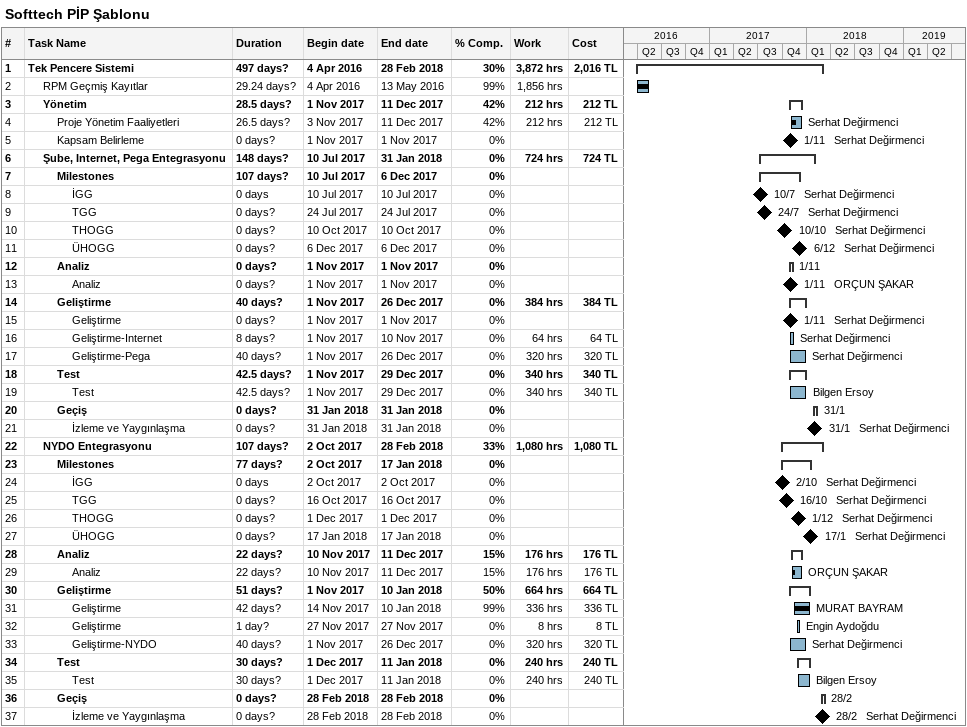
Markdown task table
Softtech PİP Şablonu

| ID | Level | Task | Duration | Start | Finish | Resources | % complete | Work (h) | Cost (TL) |
|---|---|---|---|---|---|---|---|---|---|
| 1 | 1 | **Tek Pencere Sistemi** | 497d? | 2016-04-04 | 2018-02-28 |  | 30 | 3872 | 2016 |
| 2 | 2 | RPM Geçmiş Kayıtlar | 29.24d? | 2016-04-04 | 2016-05-13 |  | 99 | 1856 |  |
| 3 | 2 | **Yönetim** | 28.5d? | 2017-11-01 | 2017-12-11 |  | 42 | 212 | 212 |
| 4 | 3 | Proje Yönetim Faaliyetleri | 26.5d? | 2017-11-03 | 2017-12-11 | Serhat Değirmenci | 42 | 212 | 212 |
| 5 | 3 | Kapsam Belirleme | 0d? | 2017-11-01 | 2017-11-01 | Serhat Değirmenci | 0 |  |  |
| 6 | 2 | **Şube, Internet, Pega Entegrasyonu** | 148d? | 2017-07-10 | 2018-01-31 |  | 0 | 724 | 724 |
| 7 | 3 | **Milestones** | 107d? | 2017-07-10 | 2017-12-06 |  | 0 |  |  |
| 8 | 4 | İGG | 0d | 2017-07-10 | 2017-07-10 | Serhat Değirmenci | 0 |  |  |
| 9 | 4 | TGG | 0d? | 2017-07-24 | 2017-07-24 | Serhat Değirmenci | 0 |  |  |
| 10 | 4 | THOGG | 0d? | 2017-10-10 | 2017-10-10 | Serhat Değirmenci | 0 |  |  |
| 11 | 4 | ÜHOGG | 0d? | 2017-12-06 | 2017-12-06 | Serhat Değirmenci | 0 |  |  |
| 12 | 3 | **Analiz** | 0d? | 2017-11-01 | 2017-11-01 |  | 0 |  |  |
| 13 | 4 | Analiz | 0d? | 2017-11-01 | 2017-11-01 | ORÇUN ŞAKAR | 0 |  |  |
| 14 | 3 | **Geliştirme** | 40d? | 2017-11-01 | 2017-12-26 |  | 0 | 384 | 384 |
| 15 | 4 | Geliştirme | 0d? | 2017-11-01 | 2017-11-01 | Serhat Değirmenci | 0 |  |  |
| 16 | 4 | Geliştirme-Internet | 8d? | 2017-11-01 | 2017-11-10 | Serhat Değirmenci | 0 | 64 | 64 |
| 17 | 4 | Geliştirme-Pega | 40d? | 2017-11-01 | 2017-12-26 | Serhat Değirmenci | 0 | 320 | 320 |
| 18 | 3 | **Test** | 42.5d? | 2017-11-01 | 2017-12-29 |  | 0 | 340 | 340 |
| 19 | 4 | Test | 42.5d? | 2017-11-01 | 2017-12-29 | Bilgen Ersoy | 0 | 340 | 340 |
| 20 | 3 | **Geçiş** | 0d? | 2018-01-31 | 2018-01-31 |  | 0 |  |  |
| 21 | 4 | İzleme ve Yaygınlaşma | 0d? | 2018-01-31 | 2018-01-31 | Serhat Değirmenci | 0 |  |  |
| 22 | 2 | **NYDO Entegrasyonu** | 107d? | 2017-10-02 | 2018-02-28 |  | 33 | 1080 | 1080 |
| 23 | 3 | **Milestones** | 77d? | 2017-10-02 | 2018-01-17 |  | 0 |  |  |
| 24 | 4 | İGG | 0d | 2017-10-02 | 2017-10-02 | Serhat Değirmenci | 0 |  |  |
| 25 | 4 | TGG | 0d? | 2017-10-16 | 2017-10-16 | Serhat Değirmenci | 0 |  |  |
| 26 | 4 | THOGG | 0d? | 2017-12-01 | 2017-12-01 | Serhat Değirmenci | 0 |  |  |
| 27 | 4 | ÜHOGG | 0d? | 2018-01-17 | 2018-01-17 | Serhat Değirmenci | 0 |  |  |
| 28 | 3 | **Analiz** | 22d? | 2017-11-10 | 2017-12-11 |  | 15 | 176 | 176 |
| 29 | 4 | Analiz | 22d? | 2017-11-10 | 2017-12-11 | ORÇUN ŞAKAR | 15 | 176 | 176 |
| 30 | 3 | **Geliştirme** | 51d? | 2017-11-01 | 2018-01-10 |  | 50 | 664 | 664 |
| 31 | 4 | Geliştirme | 42d? | 2017-11-14 | 2018-01-10 | MURAT BAYRAM | 99 | 336 | 336 |
| 32 | 4 | Geliştirme | 1d? | 2017-11-27 | 2017-11-27 | Engin Aydoğdu | 0 | 8 | 8 |
| 33 | 4 | Geliştirme-NYDO | 40d? | 2017-11-01 | 2017-12-26 | Serhat Değirmenci | 0 | 320 | 320 |
| 34 | 3 | **Test** | 30d? | 2017-12-01 | 2018-01-11 |  | 0 | 240 | 240 |
| 35 | 4 | Test | 30d? | 2017-12-01 | 2018-01-11 | Bilgen Ersoy | 0 | 240 | 240 |
| 36 | 3 | **Geçiş** | 0d? | 2018-02-28 | 2018-02-28 |  | 0 |  |  |
| 37 | 4 | İzleme ve Yaygınlaşma | 0d? | 2018-02-28 | 2018-02-28 | Serhat Değirmenci | 0 |  |  |
